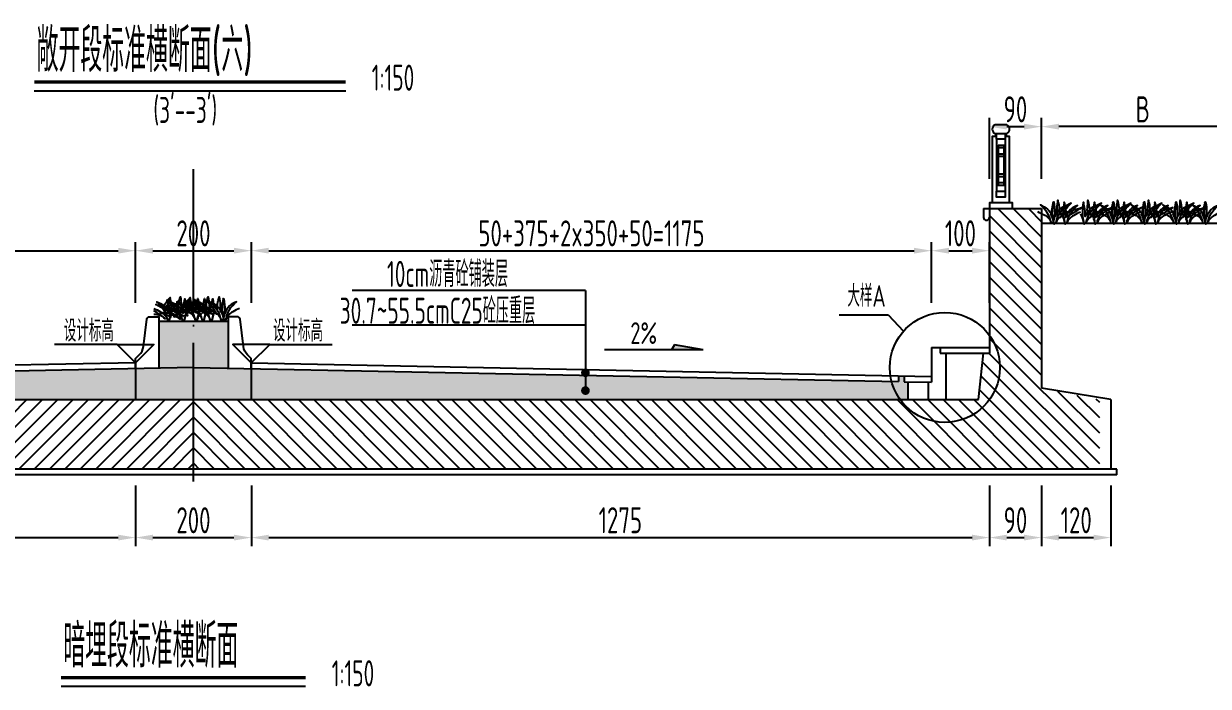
# Model space of a CAD drawing. Header units: millimetres. Extents: x -29538 to 115583, y -232866 to 15404.
# Drawn here: x 1190 to 3236, y -1050 to 95 of the extents above; entities that cross this region are included whole.
import ezdxf
from ezdxf.enums import TextEntityAlignment as Align

# ---------------------------------------------------------------- set-up
doc = ezdxf.new("R2010")
doc.units = ezdxf.units.MM
doc.header["$LTSCALE"] = 10
doc.header["$MEASUREMENT"] = 0
doc.linetypes.add('ACAD_ISO04W100', pattern=[30, 24, -3, 0, -3])
for name, color, linetype in [('3', 3, 'Continuous'), ('中心线', 3, 'ACAD_ISO04W100'), ('填充', 8, 'Continuous'), ('尺寸', 4, 'Continuous'), ('文字', 7, 'Continuous'), ('标注', 4, 'Continuous'), ('栏杆', 8, 'Continuous'), ('次轮廓线', 7, 'Continuous'), ('轮廓线', 1, 'Continuous')]:
    doc.layers.add(name, color=color, linetype=linetype)
doc.styles.get("Standard").update_dxf_attribs({"font": 'gbenor.shx', "width": 0.75, "bigfont": 'gbcbig.shx'})
doc.dimstyles.new('150', dxfattribs={"dimscale": 15, "dimtxt": 3, "dimasz": 2, "dimexe": 1, "dimexo": 1, "dimgap": 0.5, "dimtad": 1, "dimdec": 1, "dimdsep": 46, "dimtxsty": 'Standard', "dimcen": 0.5, "dimadec": 0, "dimazin": 0, "dimtfac": 1, "dimtdec": 1, "dimtofl": 0, "dimtmove": 2, "dimatfit": 3, "dimfxl": 0, "dimtolj": 1, "dimtzin": 0, "dimarcsym": 0})

# ---------------------------------------------------------------- blocks, each defined once
blk = doc.blocks.new('*D3')
at = {"layer": 'Defpoints', "color": 0}
for p in [(107.9, -474.7), (1382.9, -554.7), (1382.9, -793.3)]:
    blk.add_point(p, dxfattribs=at)
at = {"layer": '标注', "color": 0, "lineweight": -2}
for p, q in [((107.9, -703.3), (107.9, -808.3)), ((1382.9, -703.3), (1382.9, -808.3)), ((137.9, -793.3), (1352.9, -793.3))]:
    blk.add_line(p, q, dxfattribs=at)
at = {"layer": '标注', "color": 0}
for points in [[(137.9, -788.3), (137.9, -798.3), (107.9, -793.3)], [(1352.9, -788.3), (1352.9, -798.3), (1382.9, -793.3)]]:
    blk.add_solid(points, dxfattribs=at)
at = {"layer": '标注', "color": 0, "insert": (745.4, -763.3), "char_height": 45, "attachment_point": 5}
blk.add_mtext('\\A1;1275', dxfattribs=at)
blk = doc.blocks.new('*D4')
at = {"layer": 'Defpoints', "color": 0}
for p in [(1382.9, -554.7), (1582.9, -554.7), (1582.9, -793.3)]:
    blk.add_point(p, dxfattribs=at)
at = {"layer": '标注', "color": 0, "lineweight": -2}
for p, q in [((1382.9, -703.3), (1382.9, -808.3)), ((1582.9, -703.3), (1582.9, -808.3)), ((1412.9, -793.3), (1552.9, -793.3))]:
    blk.add_line(p, q, dxfattribs=at)
at = {"layer": '标注', "color": 0}
for points in [[(1412.9, -788.3), (1412.9, -798.3), (1382.9, -793.3)], [(1552.9, -788.3), (1552.9, -798.3), (1582.9, -793.3)]]:
    blk.add_solid(points, dxfattribs=at)
at = {"layer": '标注', "color": 0, "insert": (1482.9, -763.3), "char_height": 45, "attachment_point": 5}
blk.add_mtext('\\A1;200', dxfattribs=at)
blk = doc.blocks.new('*D5')
at = {"layer": 'Defpoints', "color": 0}
for p in [(2857.9, -474.7), (1582.9, -554.7), (2857.9, -793.3)]:
    blk.add_point(p, dxfattribs=at)
at = {"layer": '标注', "color": 0, "lineweight": -2}
for p, q in [((1582.9, -703.3), (1582.9, -808.3)), ((2857.9, -703.3), (2857.9, -808.3)), ((1612.9, -793.3), (2827.9, -793.3))]:
    blk.add_line(p, q, dxfattribs=at)
at = {"layer": '标注', "color": 0}
for points in [[(1612.9, -788.3), (1612.9, -798.3), (1582.9, -793.3)], [(2827.9, -788.3), (2827.9, -798.3), (2857.9, -793.3)]]:
    blk.add_solid(points, dxfattribs=at)
at = {"layer": '标注', "color": 0, "insert": (2220.4, -763.3), "char_height": 45, "attachment_point": 5}
blk.add_mtext('\\A1;1275', dxfattribs=at)
blk = doc.blocks.new('*D6')
at = {"layer": 'Defpoints', "color": 0}
for p in [(2857.9, -474.7), (2947.9, -534.7), (2947.9, -793.3)]:
    blk.add_point(p, dxfattribs=at)
at = {"layer": '标注', "color": 0, "lineweight": -2}
for p, q in [((2857.9, -703.3), (2857.9, -808.3)), ((2947.9, -703.3), (2947.9, -808.3)), ((2887.9, -793.3), (2917.9, -793.3))]:
    blk.add_line(p, q, dxfattribs=at)
at = {"layer": '标注', "color": 0}
for points in [[(2887.9, -788.3), (2887.9, -798.3), (2857.9, -793.3)], [(2917.9, -788.3), (2917.9, -798.3), (2947.9, -793.3)]]:
    blk.add_solid(points, dxfattribs=at)
at = {"layer": '标注', "color": 0, "insert": (2902.9, -763.3), "char_height": 45, "attachment_point": 5}
blk.add_mtext('\\A1;90', dxfattribs=at)
blk = doc.blocks.new('*D7')
at = {"layer": 'Defpoints', "color": 0}
for p in [(2947.9, -534.7), (3067.9, -674.7), (3067.9, -793.3)]:
    blk.add_point(p, dxfattribs=at)
at = {"layer": '标注', "color": 0, "lineweight": -2}
for p, q in [((2947.9, -703.3), (2947.9, -808.3)), ((3067.9, -703.3), (3067.9, -808.3)), ((2977.9, -793.3), (3037.9, -793.3))]:
    blk.add_line(p, q, dxfattribs=at)
at = {"layer": '标注', "color": 0}
for points in [[(2977.9, -788.3), (2977.9, -798.3), (2947.9, -793.3)], [(3037.9, -788.3), (3037.9, -798.3), (3067.9, -793.3)]]:
    blk.add_solid(points, dxfattribs=at)
at = {"layer": '标注', "color": 0, "insert": (3007.9, -763.3), "char_height": 45, "attachment_point": 5}
blk.add_mtext('\\A1;120', dxfattribs=at)
blk = doc.blocks.new('*D13')
at = {"layer": 'Defpoints', "color": 0}
for p in [(1382.9, -297.4), (207.9, -464.7), (1382.9, -491.2)]:
    blk.add_point(p, dxfattribs=at)
at = {"layer": '标注', "color": 0, "lineweight": -2}
for p, q in [((207.9, -387.4), (207.9, -282.4)), ((1382.9, -387.4), (1382.9, -282.4)), ((237.9, -297.4), (1352.9, -297.4))]:
    blk.add_line(p, q, dxfattribs=at)
at = {"layer": '标注', "color": 0}
for points in [[(237.9, -292.4), (237.9, -302.4), (207.9, -297.4)], [(1352.9, -292.4), (1352.9, -302.4), (1382.9, -297.4)]]:
    blk.add_solid(points, dxfattribs=at)
at = {"layer": '标注', "color": 0, "insert": (795.4, -267.4), "char_height": 45, "attachment_point": 5}
blk.add_mtext('\\A1;50+375+2x350+50=1175', dxfattribs=at)
blk = doc.blocks.new('*D14')
at = {"layer": 'Defpoints', "color": 0}
for p in [(1582.9, -297.4), (1382.9, -491.2), (1582.9, -491.2)]:
    blk.add_point(p, dxfattribs=at)
at = {"layer": '标注', "color": 0, "lineweight": -2}
for p, q in [((1382.9, -387.4), (1382.9, -282.4)), ((1582.9, -387.4), (1582.9, -282.4)), ((1412.9, -297.4), (1552.9, -297.4))]:
    blk.add_line(p, q, dxfattribs=at)
at = {"layer": '标注', "color": 0}
for points in [[(1412.9, -292.4), (1412.9, -302.4), (1382.9, -297.4)], [(1552.9, -292.4), (1552.9, -302.4), (1582.9, -297.4)]]:
    blk.add_solid(points, dxfattribs=at)
at = {"layer": '标注', "color": 0, "insert": (1482.9, -267.4), "char_height": 45, "attachment_point": 5}
blk.add_mtext('\\A1;200', dxfattribs=at)
blk = doc.blocks.new('*D15')
at = {"layer": 'Defpoints', "color": 0}
for p in [(2947.9, -83), (2857.9, -464.7), (2947.9, -534.7)]:
    blk.add_point(p, dxfattribs=at)
at = {"layer": '标注', "color": 0, "lineweight": -2}
for p, q in [((2857.9, -173), (2857.9, -68)), ((2947.9, -173), (2947.9, -68)), ((2887.9, -83), (2917.9, -83))]:
    blk.add_line(p, q, dxfattribs=at)
at = {"layer": '标注', "color": 0}
for points in [[(2887.9, -78), (2887.9, -88), (2857.9, -83)], [(2917.9, -78), (2917.9, -88), (2947.9, -83)]]:
    blk.add_solid(points, dxfattribs=at)
at = {"layer": '标注', "color": 0, "insert": (2902.9, -53), "char_height": 45, "attachment_point": 5}
blk.add_mtext('\\A1;90', dxfattribs=at)
blk = doc.blocks.new('*D16')
at = {"layer": 'Defpoints', "color": 0}
for p in [(2757.9, -297.4), (2757.9, -464.7), (1582.9, -524.8)]:
    blk.add_point(p, dxfattribs=at)
at = {"layer": '标注', "color": 0, "lineweight": -2}
for p, q in [((1582.9, -387.4), (1582.9, -282.4)), ((2757.9, -387.4), (2757.9, -282.4)), ((1612.9, -297.4), (2727.9, -297.4))]:
    blk.add_line(p, q, dxfattribs=at)
at = {"layer": '标注', "color": 0}
for points in [[(1612.9, -292.4), (1612.9, -302.4), (1582.9, -297.4)], [(2727.9, -292.4), (2727.9, -302.4), (2757.9, -297.4)]]:
    blk.add_solid(points, dxfattribs=at)
at = {"layer": '标注', "color": 0, "insert": (2170.4, -267.4), "char_height": 45, "attachment_point": 5}
blk.add_mtext('\\A1;50+375+2x350+50=1175', dxfattribs=at)
blk = doc.blocks.new('*D17')
at = {"layer": 'Defpoints', "color": 0}
for p in [(2857.9, -297.4), (2757.9, -464.7), (2857.9, -464.7)]:
    blk.add_point(p, dxfattribs=at)
at = {"layer": '标注', "color": 0, "lineweight": -2}
for p, q in [((2757.9, -387.4), (2757.9, -282.4)), ((2857.9, -387.4), (2857.9, -282.4)), ((2787.9, -297.4), (2827.9, -297.4))]:
    blk.add_line(p, q, dxfattribs=at)
at = {"layer": '标注', "color": 0}
for points in [[(2787.9, -292.4), (2787.9, -302.4), (2757.9, -297.4)], [(2827.9, -292.4), (2827.9, -302.4), (2857.9, -297.4)]]:
    blk.add_solid(points, dxfattribs=at)
at = {"layer": '标注', "color": 0, "insert": (2807.9, -267.4), "char_height": 45, "attachment_point": 5}
blk.add_mtext('\\A1;100', dxfattribs=at)
blk = doc.blocks.new('箭头')
at = {"layer": '尺寸'}
blk.add_hatch(color=256, dxfattribs=at).paths.add_polyline_path([(0, 0), (-0.35, 0.6), (-3.63, 0)])
for p, q in [((-3.63, 0), (-0.35, 0.6)), ((-3.63, 0), (7.74, 0)), ((-0.35, 0.6), (0, 0))]:
    blk.add_line(p, q, dxfattribs=at)
blk = doc.blocks.new('*D82')
at = {"color": 0, "lineweight": -2}
for p, q in [((2947.9, -173), (2947.9, -68)), ((3297.9, -173), (3297.9, -68)), ((3267.9, -83), (2977.9, -83))]:
    blk.add_line(p, q, dxfattribs=at)
at = {"color": 0}
for points in [[(2977.9, -78), (2977.9, -88), (2947.9, -83)], [(3267.9, -78), (3267.9, -88), (3297.9, -83)]]:
    blk.add_solid(points, dxfattribs=at)
at = {"layer": 'Defpoints', "color": 0}
for p in [(2947.9, -83), (2947.9, -224.7), (3297.9, -249.7)]:
    blk.add_point(p, dxfattribs=at)
at = {"color": 0, "insert": (3122.9, -53), "char_height": 45, "attachment_point": 5}
blk.add_mtext('\\A1;B', dxfattribs=at)
blk = doc.blocks.new('栏杆')
at = {"layer": '栏杆'}
blk.add_lwpolyline([(-10, 110), (10, 110, 0.671593), (10, 125), (-10, 125, 0.671593), (-10, 110)], format="xyb", dxfattribs=at)
for points in [[(-7.5, 105), (-15, 105), (-15, -10)], [(-7.5, 105), (-9, 105), (-9, 110), (9, 110), (9, 105), (7.5, 105)], [(15, -10), (15, -10), (15, 105), (7.5, 105)], [(-7.5, 100), (-7.5, 10)], [(-5, 90), (-5, 20)], [(5, 90), (5, 20)], [(7.5, 100), (7.5, 10)]]:
    blk.add_lwpolyline(points, dxfattribs=at)
for points in [[(-7.5, 110), (7.5, 110), (7.5, 100), (-7.5, 100)], [(-5, 90), (5, 90), (5, 85), (-5, 85)], [(-5, 75), (5, 75), (5, 70), (-5, 70)], [(-5, 40), (5, 40), (5, 35), (-5, 35)], [(-5, 25), (5, 25), (5, 20), (-5, 20)], [(-7.5, 10), (7.5, 10), (7.5, 0), (-7.5, 0)]]:
    blk.add_lwpolyline(points, close=True, dxfattribs=at)

msp = doc.modelspace()

# ---------------------------------------------------------------- hatches: boundary and pattern name
at = {"layer": '填充'}
h = msp.add_hatch(dxfattribs=at)
h.set_pattern_fill('ANSI31', color=256, scale=150, style=0)
h.paths.add_polyline_path([(1482.87, -674.75), (1482.87, -554.75), (261.94, -554.75, -0.7282378), (89.84, -499.25, -0.1578684), (107.87, -443.57), (107.87, -224.75), (17.87, -224.75), (12.99, -224.75, 0.0436362), (7.87, -231.68), (7.87, -239.75, 1), (17.87, -239.75), (17.87, -534.75), (-102.13, -554.75), (-102.13, -674.75)])
h.paths.add_polyline_path([(261.94, -554.75), (126.86, -554.75), (117.87, -474.75), (107.87, -474.75), (107.87, -443.57, 0.1578684), (89.84, -499.25, 0.7282378)], flags=17)
h = msp.add_hatch(dxfattribs=at)
h.set_pattern_fill('ANSI31', color=256, scale=150, style=0)
h.set_pattern_definition([(135, (2965.737, 0), (13.25825, 13.25825), [])])
h.paths.add_polyline_path([(1482.87, -554.75), (2703.8, -554.75, 0.7282378), (2875.9, -499.25, 0.1578684), (2857.87, -443.57), (2857.87, -224.75), (2947.87, -224.75), (2952.75, -224.75, -0.0436362), (2957.87, -231.68), (2957.87, -239.75, -1), (2947.87, -239.75), (2947.87, -534.75), (3047.87, -554.75), (3047.87, -674.75), (1482.87, -674.75)])
h.paths.add_polyline_path([(2703.8, -554.75), (2838.88, -554.75), (2847.87, -474.75), (2857.87, -474.75), (2857.87, -443.57, -0.1578684), (2875.9, -499.25, -0.7282378)], flags=17)
h = msp.add_hatch(dxfattribs=at)
h.set_pattern_fill('AR-SAND', color=256, style=0)
h.set_pattern_definition([(37.5, (0, -177.7079), (-0.0629934, 1.9268238), [0, -1.52, 0, -1.7, 0, -1.625]), (7.5, (0, -177.708), (1.7697767, 2.822146), [0, -0.82, 0, -1.37, 0, -0.525]), (327.5, (-1.23, -177.7079), (3.1141419, 0.005659), [0, -0.5, 0, -1.8, 0, -2.35]), (317.5, (-1.23, -177.708), (3.0061266, 0.8776756), [0, -0.25, 0, -1.18, 0, -1.35])])
h.paths.add_polyline_path([(1542.87, -418.97), (1482.87, -418.97), (1482.87, -499.25), (1542.87, -500.45)])
h.paths.add_polyline_path([(1482.87, -418.97), (1422.87, -418.97), (1422.87, -500.45), (1482.87, -499.25)])
h = msp.add_hatch(dxfattribs=at)
h.set_pattern_fill('AR-CONC', color=256, scale=5, style=0)
h.set_pattern_definition([(50, (0, -1084.277), (35.863, -3.1376), [3.75, -41.25]), (355, (0, -1084.277), (-6.9376, 37.6096), [3, -33]), (100.4514, (2.99, -1084.54), (28.9255, 34.472), [3.187, -35.0571]), (46.1842, (0, -1074.277), (53.362, -8.276), [5.625, -61.875]), (96.6356, (4.447, -1074.967), (46.7331, 48.7059), [4.7805, -52.5856]), (351.1842, (0, -1074.277), (46.7331, 48.706), [4.5, -49.5]), (21, (5, -1076.777), (29.84535, -20.13094), [3.75, -41.25]), (326, (5, -1076.777), (12.1658, 36.2575), [3, -33]), (71.4514, (7.487, -1078.455), (42.0111, 16.1265), [3.187, -35.0571]), (37.5, (0, -1084.277), (0.60799, 16.64469), [0, -32.6, 0, -33.5, 0, -33.125]), (7.5, (0, -1084.277), (13.15348, 19.72059), [0, -19.1, 0, -31.85, 0, -12.625]), (327.5, (-11.15, -1084.277), (26.69112, -1.12774), [0, -12.5, 0, -39, 0, -51.75]), (317.5, (-16.15, -1084.277), (29.1593, 5.00525), [0, -16.25, 0, -25.9, 0, -36.75])])
h.paths.add_polyline_path([(1382.87, -554.75), (1382.87, -501.25), (262.87, -523.65), (262.87, -513.65), (252.87, -513.85), (252.87, -523.95), (247.87, -524.05), (247.87, -554.75)])
h.paths.add_polyline_path([(1382.87, -501.25), (1382.87, -554.75), (1482.87, -554.75), (1482.87, -499.25)])
h = msp.add_hatch(dxfattribs=at)
h.set_pattern_fill('AR-CONC', color=256, scale=5, style=0)
h.set_pattern_definition([(130, (2965.737, -1084.277), (-35.863, -3.1376), [3.75, -41.25]), (185, (2965.737, -1084.277), (6.9376, 37.6096), [3, -33]), (79.5486, (2962.75, -1084.54), (-28.9255, 34.472), [3.187, -35.0571]), (133.8158, (2965.737, -1074.277), (-53.362, -8.276), [5.625, -61.875]), (83.3644, (2961.29, -1074.967), (-46.7331, 48.7059), [4.7805, -52.5856]), (188.8158, (2965.737, -1074.277), (-46.7331, 48.706), [4.5, -49.5]), (159, (2960.737, -1076.777), (-29.84535, -20.13094), [3.75, -41.25]), (214, (2960.737, -1076.777), (-12.1658, 36.2575), [3, -33]), (108.5486, (2958.25, -1078.455), (-42.0111, 16.1265), [3.187, -35.0571]), (142.5, (2965.737, -1084.277), (-0.60799, 16.64469), [0, -32.6, 0, -33.5, 0, -33.125]), (172.5, (2965.737, -1084.277), (-13.15348, 19.72059), [0, -19.1, 0, -31.85, 0, -12.625]), (212.5, (2976.887, -1084.277), (-26.69112, -1.12774), [0, -12.5, 0, -39, 0, -51.75]), (222.5, (2981.887, -1084.277), (-29.1593, 5.00525), [0, -16.25, 0, -25.9, 0, -36.75])])
h.paths.add_polyline_path([(1582.87, -501.25), (2702.87, -523.65), (2702.87, -513.65), (2712.87, -513.85), (2712.87, -523.95), (2717.87, -524.05), (2717.87, -554.75), (1582.87, -554.75)])
h.paths.add_polyline_path([(1482.87, -499.25), (1582.87, -501.25), (1582.87, -554.75), (1482.87, -554.75)])

# ---------------------------------------------------------------- linework, layer by layer
for p, q in [((1208.01, -20.86), (1745.87, -20.86)), ((2598.24, -408.16), (2682.85, -408.16)), ((2682.85, -408.16), (2709.39, -436.71)), ((1422.87, -418.97), (1542.87, -418.97)), ((1351.05, -459.43), (1242.95, -459.43)), ((1614.69, -459.43), (1722.79, -459.43)), ((1254.11, -1050.39), (1676.72, -1050.39))]:
    msp.add_line(p, q)
at = {"ltscale": 100}
for p, q in [((2160.09, -366.41), (1757.09, -366.41)), ((2160.09, -366.41), (2160.09, -539.23)), ((2160.09, -426.01), (1757.09, -426.01))]:
    msp.add_line(p, q, dxfattribs=at)
msp.add_lwpolyline([(1208.01, -5.86, 6, 6, 0), (1745.87, -5.86, 0.6, 0.6, 0)], format="xyseb")
msp.add_lwpolyline([(2897.87, -224.75), (2897.87, -214.75), (2857.87, -214.75), (2857.87, -224.75)])
at = {"const_width": 7.5}
for points in [[(2163.84, -508.38, -1), (2156.34, -508.38, -1)], [(2163.84, -539.23, -1), (2156.34, -539.23, -1)]]:
    msp.add_lwpolyline(points, format="xyb", close=True, dxfattribs=at)
at = {"const_width": 6}
msp.add_lwpolyline([(1254.11, -1035.39), (1676.72, -1035.39)], dxfattribs=at)
msp.add_circle((2780.9, -499.25), 95)
at = {"layer": '3', "color": 9}
for points in [[(2940.86, -229.92, -0.0394978), (2952.56, -235.59, -0.232087), (2964.53, -249.75, 0.1911867), (2945.94, -218.37, -0.2267195), (2965.89, -237.4, -0.091203), (2969.07, -212.71, -0.1239074), (2967.57, -250.54, -0.0624947), (2973.37, -232.62)], [(2996.26, -230.75, 0.0394978), (2984.56, -236.42, 0.232087), (2972.59, -250.59, -0.1911867), (2991.18, -219.21, 0.2267195), (2971.23, -238.24, 0.091203), (2968.05, -213.54, 0.1239074), (2969.55, -251.37, 0.0624947), (2963.75, -233.45)], [(2986.84, -240.54, 0.013375), (3018.19, -223.02, 0.001492), (2986.45, -232.76, 0.302407), (2980.55, -240.01, -0.1063996), (2999.14, -215.54, 0.2267195), (2979.19, -234.57, 0.091203), (2976.01, -209.87, 0.074282), (2974.82, -236.86)], [(3015.43, -230.75, 0.0394978), (3003.73, -236.42, 0.232087), (2991.76, -250.59, -0.1911867), (3010.35, -219.21, 0.2267195), (2990.4, -238.24, 0.091203), (2987.22, -213.54, 0.1239074), (2988.71, -251.37, 0.0624947), (2982.92, -233.45)], [(3048.42, -230.75, 0.0394978), (3036.72, -236.42, 0.232087), (3024.75, -250.59, -0.1911867), (3043.34, -219.21, 0.2267195), (3023.39, -238.24, 0.091203), (3020.21, -213.54, 0.1239074), (3021.7, -251.37, 0.0624947), (3015.91, -233.45)], [(3039, -240.54, 0.013375), (3070.35, -223.02, 0.001492), (3038.6, -232.76, 0.302407), (3032.71, -240.01, -0.1063996), (3051.3, -215.54, 0.2267195), (3031.35, -234.57, 0.091203), (3028.17, -209.87, 0.074282), (3026.97, -236.86)], [(3067.59, -230.75, 0.0394978), (3055.88, -236.42, 0.232087), (3043.92, -250.59, -0.1911867), (3062.51, -219.21, 0.2267195), (3042.55, -238.24, 0.091203), (3039.38, -213.54, 0.1239074), (3040.87, -251.37, 0.0624947), (3035.08, -233.45)], [(3044.16, -229.92, -0.0394978), (3055.87, -235.59, -0.232087), (3067.84, -249.75, 0.1911867), (3049.24, -218.37, -0.2267195), (3069.2, -237.4, -0.091203), (3072.37, -212.71, -0.1239074), (3070.88, -250.54, -0.0624947), (3076.68, -232.62)], [(3099.57, -230.75, 0.0394978), (3087.87, -236.42, 0.232087), (3075.9, -250.59, -0.1911867), (3094.49, -219.21, 0.2267195), (3074.54, -238.24, 0.091203), (3071.36, -213.54, 0.1239074), (3072.85, -251.37, 0.0624947), (3067.06, -233.45)], [(3090.15, -240.54, 0.013375), (3121.5, -223.02, 0.001492), (3089.75, -232.76, 0.302407), (3083.86, -240.01, -0.1063996), (3102.45, -215.54, 0.2267195), (3082.5, -234.57, 0.091203), (3079.32, -209.87, 0.074282), (3078.12, -236.86)], [(3118.74, -230.75, 0.0394978), (3107.03, -236.42, 0.232087), (3095.06, -250.59, -0.1911867), (3113.66, -219.21, 0.2267195), (3093.7, -238.24, 0.091203), (3090.53, -213.54, 0.1239074), (3092.02, -251.37, 0.0624947), (3086.23, -233.45)], [(3097.45, -229.92, -0.0394978), (3109.16, -235.59, -0.232087), (3121.13, -249.75, 0.1911867), (3102.54, -218.37, -0.2267195), (3122.49, -237.4, -0.091203), (3125.66, -212.71, -0.1239074), (3124.17, -250.54, -0.0624947), (3129.97, -232.62)], [(3152.86, -230.75, 0.0394978), (3141.16, -236.42, 0.232087), (3129.19, -250.59, -0.1911867), (3147.78, -219.21, 0.2267195), (3127.83, -238.24, 0.091203), (3124.65, -213.54, 0.1239074), (3126.15, -251.37, 0.0624947), (3120.35, -233.45)], [(3143.44, -240.54, 0.013375), (3174.79, -223.02, 0.001492), (3143.04, -232.76, 0.302407), (3137.15, -240.01, -0.1063996), (3155.74, -215.54, 0.2267195), (3135.79, -234.57, 0.091203), (3132.61, -209.87, 0.074282), (3131.42, -236.86)], [(3172.03, -230.75, 0.0394978), (3160.32, -236.42, 0.232087), (3148.36, -250.59, -0.1911867), (3166.95, -219.21, 0.2267195), (3147, -238.24, 0.091203), (3143.82, -213.54, 0.1239074), (3145.31, -251.37, 0.0624947), (3139.52, -233.45)], [(3152.56, -229.92, -0.0394978), (3164.27, -235.59, -0.232087), (3176.24, -249.75, 0.1911867), (3157.64, -218.37, -0.2267195), (3177.6, -237.4, -0.091203), (3180.77, -212.71, -0.1239074), (3179.28, -250.54, -0.0624947), (3185.07, -232.62)], [(3207.97, -230.75, 0.0394978), (3196.26, -236.42, 0.232087), (3184.3, -250.59, -0.1911867), (3202.89, -219.21, 0.2267195), (3182.93, -238.24, 0.091203), (3179.76, -213.54, 0.1239074), (3181.25, -251.37, 0.0624947), (3175.46, -233.45)], [(3198.55, -240.54, 0.013375), (3229.9, -223.02, 0.001492), (3198.15, -232.76, 0.302407), (3192.26, -240.01, -0.1063996), (3210.85, -215.54, 0.2267195), (3190.89, -234.57, 0.091203), (3187.72, -209.87, 0.074282), (3186.52, -236.86)], [(3227.14, -230.75, 0.0394978), (3215.43, -236.42, 0.232087), (3203.46, -250.59, -0.1911867), (3222.06, -219.21, 0.2267195), (3202.1, -238.24, 0.091203), (3198.93, -213.54, 0.1239074), (3200.42, -251.37, 0.0624947), (3194.62, -233.45)], [(3203.07, -229.92, -0.0394978), (3214.78, -235.59, -0.232087), (3226.75, -249.75, 0.1911867), (3208.16, -218.37, -0.2267195), (3228.11, -237.4, -0.091203), (3231.28, -212.71, -0.1239074), (3229.79, -250.54, -0.0624947), (3235.59, -232.62)], [(3258.48, -230.75, 0.0394978), (3246.78, -236.42, 0.232087), (3234.81, -250.59, -0.1911867), (3253.4, -219.21, 0.2267195), (3233.45, -238.24, 0.091203), (3230.27, -213.54, 0.1239074), (3231.77, -251.37, 0.0624947), (3225.97, -233.45)], [(1414.35, -397.27, -0.0394978), (1426.05, -402.94, -0.232087), (1438.02, -417.1, 0.1911867), (1419.43, -385.72, -0.2267195), (1439.38, -404.75, -0.091203), (1442.56, -380.05, -0.1239074), (1441.07, -417.89, -0.0624947), (1446.86, -399.96)], [(1449.47, -407.89, -0.013375), (1418.13, -390.36, -0.001492), (1449.87, -400.1, -0.302407), (1455.77, -407.36, 0.1063996), (1437.17, -382.89, -0.2267195), (1457.13, -401.92, -0.091203), (1460.3, -377.22, -0.074282), (1461.5, -404.21)], [(1431.15, -394.34, -0.0656242), (1442.48, -378.13, 0.0063244), (1440.16, -384.03, 0.0063244)], [(1466.56, -410.72, -0.013375), (1435.21, -393.19, -0.001492), (1466.96, -402.94, -0.302407), (1472.85, -410.19, 0.1063996), (1454.26, -385.72, -0.2267195), (1474.21, -404.75, -0.091203), (1477.39, -380.05, -0.074282), (1478.59, -407.04)], [(1439.73, -385.18, 0.0112436), (1436.03, -395.83)], [(1440.05, -398.1, -0.0394978), (1451.76, -403.77, -0.232087), (1463.73, -417.93, 0.1911867), (1445.13, -386.55, -0.2267195), (1465.09, -405.58, -0.091203), (1468.26, -380.89, -0.1239074), (1466.77, -418.72, -0.0624947), (1472.57, -400.8)], [(1448.24, -397.17, -0.0656242), (1459.56, -380.96, 0.0063244), (1457.25, -386.86, 0.0063244)], [(1461.65, -405.19, -0.1130591), (1477.31, -378.13, -0.0330136), (1466.37, -405.15, -0.0330136)], [(1462.29, -397.27, -0.0394978), (1473.99, -402.94, -0.232087), (1485.96, -417.1, 0.1911867), (1467.37, -385.72, -0.2267195), (1487.32, -404.75, -0.091203), (1490.5, -380.05, -0.1239074), (1489.01, -417.89, -0.0624947), (1494.8, -399.96)], [(1497.41, -407.89, -0.013375), (1466.07, -390.36, -0.001492), (1497.81, -400.1, -0.302407), (1503.71, -407.36, 0.1063996), (1485.11, -382.89, -0.2267195), (1505.07, -401.92, -0.091203), (1508.24, -377.22, -0.074282), (1509.44, -404.21)], [(1466.36, -404.6, -0.2245474), (1488.42, -386.28, -0.0120292), (1470.64, -407.45)], [(1473.94, -398, -0.0656242), (1485.27, -381.79, 0.0063244), (1482.95, -387.7, 0.0063244)], [(1474.03, -397.27, -0.0394978), (1485.73, -402.94, -0.232087), (1497.7, -417.1, 0.1911867), (1479.11, -385.72, -0.2267195), (1499.06, -404.75, -0.091203), (1502.24, -380.05, -0.1239074), (1500.75, -417.89, -0.0624947), (1506.54, -399.96)], [(1516.58, -407.89, -0.013375), (1485.23, -390.36, -0.001492), (1516.98, -400.1, -0.302407), (1522.87, -407.36, 0.1063996), (1504.28, -382.89, -0.2267195), (1524.23, -401.92, -0.091203), (1527.41, -377.22, -0.074282), (1528.61, -404.21)], [(1487.99, -398.1, -0.0394978), (1499.7, -403.77, -0.232087), (1511.67, -417.93, 0.1911867), (1493.07, -386.55, -0.2267195), (1513.03, -405.58, -0.091203), (1516.2, -380.89, -0.1239074), (1514.71, -418.72, -0.0624947), (1520.51, -400.8)], [(1507.16, -398.1, -0.0394978), (1518.86, -403.77, -0.232087), (1530.83, -417.93, 0.1911867), (1512.24, -386.55, -0.2267195), (1532.19, -405.58, -0.091203), (1535.37, -380.89, -0.1239074), (1533.88, -418.72, -0.0624947), (1539.67, -400.8)], [(1562.57, -397.27, 0.0394978), (1550.86, -402.94, 0.232087), (1538.89, -417.1, -0.1911867), (1557.49, -385.72, 0.2267195), (1537.53, -404.75, 0.091203), (1534.36, -380.05, 0.1239074), (1535.85, -417.89, 0.0624947), (1530.05, -399.96)], [(1414.35, -407.14, -0.2088897), (1434.15, -415.06, 0.0309304), (1414.35, -401.06)], [(1444.88, -412.79, 0.0931805), (1425.61, -405.32, -0.1501755), (1449.46, -407.99, -0.1501755)], [(1432.25, -404.62, -0.0444766), (1434.62, -399.86)], [(1434.75, -399.93, 0.0048651), (1433.38, -404.61, 0.0048651)], [(1437.25, -396.21, -0.0794345), (1444.41, -390.03, -0.0794345)], [(1439.62, -405.12, -0.0226272), (1441.14, -403.44, -0.0226272)], [(1440.72, -403.21, 0.0066718), (1439.66, -405.13)], [(1440.05, -407.97, -0.2088897), (1459.85, -415.9, 0.0309304), (1440.05, -401.89)], [(1461.97, -415.62, 0.0931805), (1442.7, -408.15, -0.1501755), (1466.55, -410.82, -0.1501755)], [(1464.45, -391.26, -0.0551464), (1470.68, -389.12, 0.0175385), (1466.78, -393.34)], [(1482.52, -388.85, 0.0112436), (1478.82, -399.5)], [(1480.04, -399.87, -0.0794345), (1487.2, -393.69, -0.0794345)], [(1448.98, -412.69, -0.0444766), (1450.16, -410.31)], [(1450.23, -410.35, 0.0048651), (1449.54, -412.69, 0.0048651)]]:
    msp.add_lwpolyline(points, format="xyb", dxfattribs=at)
at = {"layer": 'Defpoints', "color": 9}
for p, q in [((1382.87, -491.25), (1382.87, -554.75)), ((1582.87, -491.25), (1582.87, -554.75))]:
    msp.add_line(p, q, dxfattribs=at)
at = {"layer": '中心线'}
msp.add_line((1482.87, -696.62), (1482.87, -154.11), dxfattribs=at)
at = {"layer": '次轮廓线'}
for p, q in [((2757.87, -464.75), (2757.87, -524.85)), ((2757.87, -464.75), (2857.87, -464.75)), ((2772.87, -464.75), (2772.87, -474.75)), ((2772.87, -474.75), (2857.87, -474.75)), ((2782.87, -474.75), (2782.87, -554.75)), ((1382.87, -491.25), (207.87, -514.75)), ((1482.87, -499.25), (264.87, -523.61)), ((1482.87, -499.25), (2700.87, -523.61)), ((1582.87, -491.25), (2757.87, -514.75)), ((2700.87, -513.65), (2700.87, -523.61)), ((2710.87, -513.85), (2710.87, -523.81)), ((2710.87, -523.81), (2757.87, -524.75)), ((2716.87, -523.93), (2716.87, -554.75)), ((2751.87, -524.63), (2751.87, -554.75)), ((3077.87, -684.75), (3077.87, -674.75)), ((3077.87, -684.75), (-112.13, -684.75))]:
    msp.add_line(p, q, dxfattribs=at)
at = {"layer": '次轮廓线', "ltscale": 100}
for points in [[(1382.87, -501.25), (1382.87, -484.98, -0.1989124), (1383.6, -483.22), (1389.18, -477.63, 0.1667819), (1396.45, -462.77), (1402.32, -415.83, -0.3782425), (1407.28, -411.45), (1422.87, -411.45), (1422.87, -500.45)], [(1582.87, -501.25), (1582.87, -484.98, 0.1989124), (1582.14, -483.22), (1576.56, -477.63, -0.1667819), (1569.28, -462.77), (1563.42, -415.83, 0.3782425), (1558.45, -411.45), (1542.87, -411.45), (1542.87, -500.45)]]:
    msp.add_lwpolyline(points, format="xyb", dxfattribs=at)
at = {"layer": '次轮廓线'}
for points in [[(1351.05, -459.43), (1414.69, -459.43), (1382.87, -491.25)], [(1614.69, -459.43), (1551.05, -459.43), (1582.87, -491.25)]]:
    msp.add_lwpolyline(points, close=True, dxfattribs=at)
at = {"layer": '轮廓线'}
for p, q in [((2847.87, -224.75), (2947.87, -224.75)), ((2847.87, -224.75), (2847.87, -239.75)), ((2857.87, -224.75), (2857.87, -474.75)), ((2947.87, -224.75), (2947.87, -534.75)), ((2947.87, -249.75), (3772.87, -249.75)), ((2838.88, -554.75), (2847.87, -474.75)), ((3067.87, -554.75), (2947.87, -534.75)), ((126.86, -554.75), (2838.88, -554.75)), ((3067.87, -554.75), (3067.87, -674.75)), ((3077.87, -674.75), (-112.13, -674.75))]:
    msp.add_line(p, q, dxfattribs=at)
msp.add_arc((2852.87, -239.75), 5, 180, 0, dxfattribs=at)

# ---------------------------------------------------------------- block references
msp.add_blockref('栏杆', (2877.87, -204.75))
at = {"layer": '尺寸', "xscale": -15, "yscale": 15, "zscale": 15}
msp.add_blockref('箭头', (2308.86, -468.86), dxfattribs=at)

# ---------------------------------------------------------------- texts
at = {"layer": '文字', "width": 0.7}
for s, height, p in [('敞开段标准横断面(六)', 75, (1211.92, 11.64)), ('1:150', 45, (1790.87, -20.86)), ("(3'--3')", 45, (1413.57, -76.67)), ('10cm沥青砼铺装层', 45, (1817.24, -360.09)), ('30.7~55.5cmC25砼压重层', 45, (1735.6, -423.69)), ('暗埋段标准横断面', 75, (1258.02, -1017.89)), ('1:150', 45, (1721.72, -1050.39))]:
    msp.add_text(s, height=height, dxfattribs=at).set_placement(p)
at = {"layer": '文字', "width": 0.8}
msp.add_text('大样A', height=37.5, rotation=360, dxfattribs=at).set_placement((2645.69, -375.58), align=Align.MIDDLE_CENTER)
for s, p in [('设计标高', (1302.26, -435.8)), ('设计标高', (1663.47, -435.8)), ('2%', (2260.7, -439.91))]:
    msp.add_text(s, height=37.5, dxfattribs=at).set_placement(p, align=Align.MIDDLE_CENTER)

# ---------------------------------------------------------------- dimensions: what is measured, and where the dimension line sits
dim = msp.add_linear_dim(base=(2947.87, -83.01), p1=(3297.87, -249.75), p2=(2947.87, -224.75), angle=180, text='B', dimstyle='150')
dim.commit()
dim.dimension.update_dxf_attribs({"geometry": '*D82', "text_midpoint": (3122.87, -53.01)})
at = {"layer": '标注'}
for base, p1, p2, picture, middle in [((2947.87, -83.01), (2857.87, -464.75), (2947.87, -534.75), '*D15', (2902.87, -53.01)), ((1582.87, -297.37), (1382.87, -491.25), (1582.87, -491.25), '*D14', (1482.87, -267.37)), ((2857.87, -297.37), (2757.87, -464.75), (2857.87, -464.75), '*D17', (2807.87, -267.37)), ((1382.87, -793.33), (107.87, -474.75), (1382.87, -554.75), '*D3', (745.37, -763.33)), ((2857.87, -793.33), (1582.87, -554.75), (2857.87, -474.75), '*D5', (2220.37, -763.33)), ((2947.87, -793.33), (2857.87, -474.75), (2947.87, -534.75), '*D6', (2902.87, -763.33)), ((3067.87, -793.33), (2947.87, -534.75), (3067.87, -674.75), '*D7', (3007.87, -763.33)), ((1582.87, -793.33), (1382.87, -554.75), (1582.87, -554.75), '*D4', (1482.87, -763.33))]:
    dim = msp.add_linear_dim(base=base, p1=p1, p2=p2, dimstyle='150', dxfattribs=at)
    dim.commit()
    dim.dimension.update_dxf_attribs({"geometry": picture, "text_midpoint": middle})
for base, p1, p2, picture, middle in [((1382.87, -297.37), (207.87, -464.75), (1382.87, -491.25), '*D13', (795.37, -267.37)), ((2757.87, -297.37), (1582.87, -524.79), (2757.87, -464.75), '*D16', (2170.37, -267.37))]:
    dim = msp.add_linear_dim(base=base, p1=p1, p2=p2, text='50+375+2x350+50=<>', dimstyle='150', dxfattribs=at)
    dim.commit()
    dim.dimension.update_dxf_attribs({"geometry": picture, "text_midpoint": middle})

doc.saveas('drawing.dxf')
